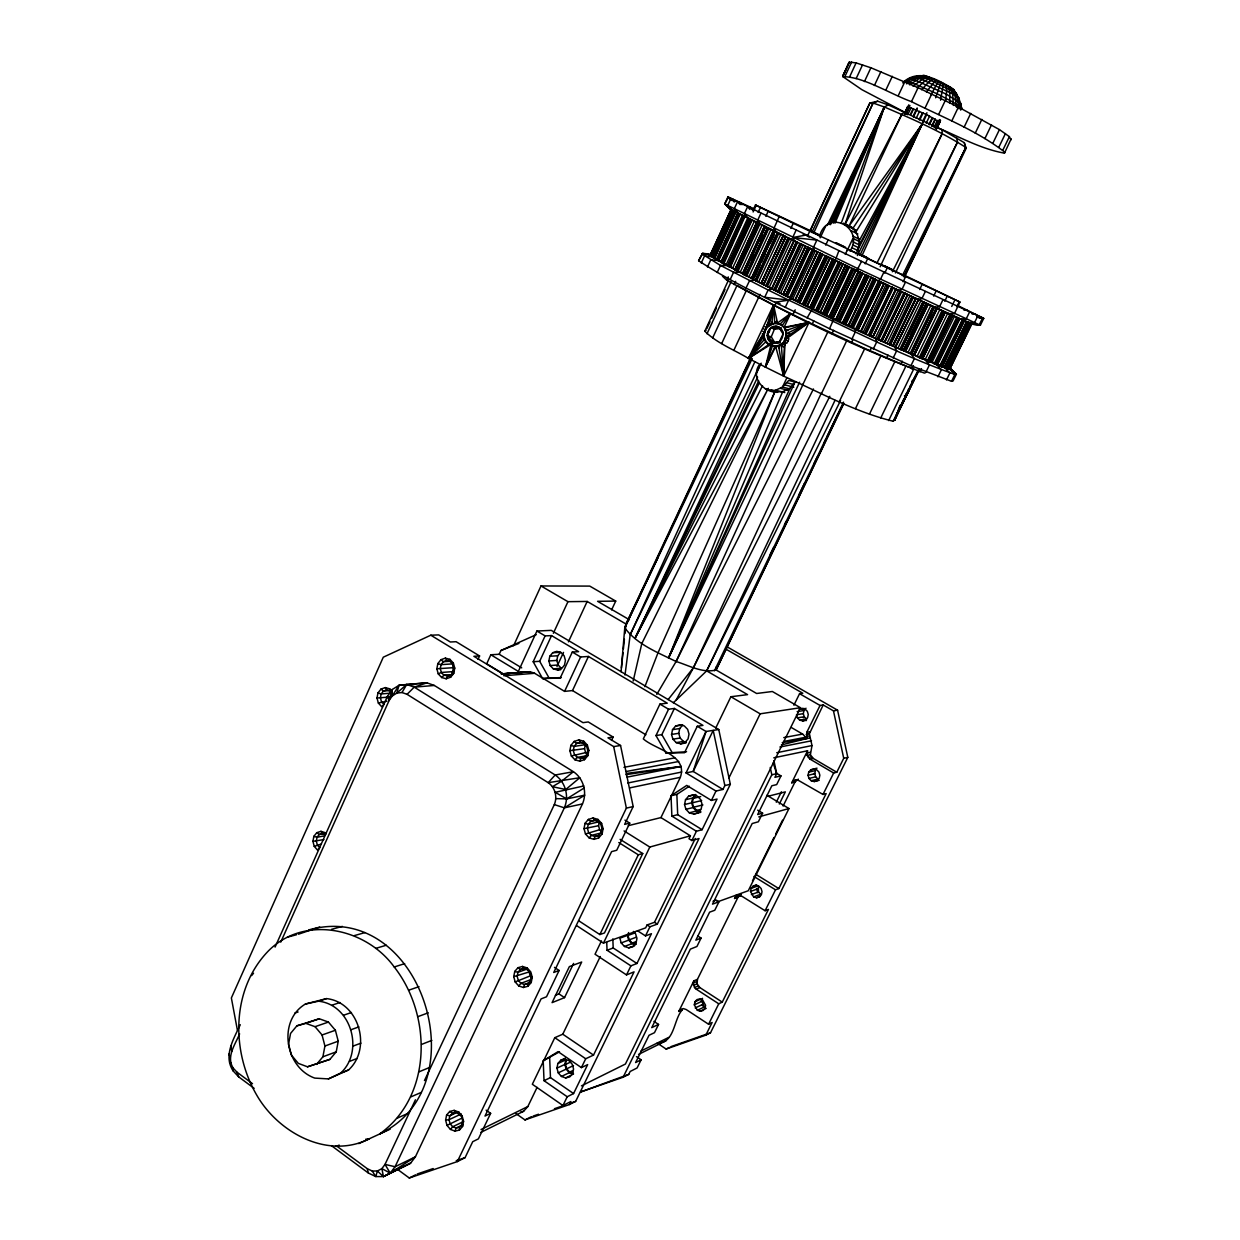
<?xml version="1.0" encoding="UTF-8"?>
<svg xmlns="http://www.w3.org/2000/svg" width="1240" height="1240" viewBox="0 0 1240 1240"><rect width="100%" height="100%" fill="white"/><g stroke="black" fill="none" stroke-linecap="round" stroke-linejoin="round"><path stroke-width="1.5" d="M880.152 266.786L942.137 133.703L942.137 129.766L888.259 104.904L877.703 101.2L869.845 103.075L809.906 231.121M956.521 107.291L955.017 95.309L951.405 87.792C937.332 79.748 920.065 69.052 904.596 81.049L915.275 84.103L937.223 93.852L953.591 102.377L961.698 108.299L959.899 108.345M942.137 129.766L964.286 142.678L965.836 149.048L904.859 276.226M728.671 279.713L704.8 331.204C717.061 343.294 733.894 349.665 748.511 358.406L767.157 327.283L774.69 322.927L780.255 323.919L784.579 327.856L786.439 333.7L784.501 341.217L783.618 376.123C819.578 392.259 854.856 411.835 893.296 421.275L919.15 369.582L917.135 372.775M459.42 1130.043L459.513 1127.207L461.9 1124.494L462.66 1120.604L461.59 1116.604L454.15 1110.374L449.717 1111.459L446.601 1115.039L445.61 1120.139L447.005 1125.409L450.446 1129.423L454.987 1131.128L459.42 1130.043L462.567 1126.463L463.574 1121.348L462.148 1116.077L458.707 1112.048L454.15 1110.374M712.659 337.916L737.01 285.495L773.574 304.963L777.527 323.005L790.609 313.457L809.023 322.431L783.618 376.123L765.359 367.087L771.497 342.519L767.235 335.591L770.861 327.872L777.263 326.492C767.421 323.997 763.065 340.628 773 343.077C782.874 345.619 787.245 328.91 777.263 326.492M774.69 322.927L773.574 304.963L765.514 329.918C758.942 341.744 777.248 354.036 784.501 341.217M785.835 335.699C788.454 321.517 766.258 318.944 764.522 332.894C760.151 348.657 785.277 350.765 785.835 335.699L789.431 336.164M855.848 253.828C862.854 243.629 857.739 226.812 844.936 224.672L884.368 107.012L888.259 104.904M702.491 998.293L701.871 1001.316L704.832 1007.996L702.026 1004.943M450.616 677.241L453.747 673.351L454.755 668.128L453.344 663.013L449.903 659.339L445.377 658.13L440.96 659.68L437.844 663.571L436.852 668.763L438.247 673.863L441.673 677.536L446.199 678.776L450.616 677.241L453.856 668.128L452.786 664.237L450.182 661.462L446.741 660.533L443.393 661.711L441.021 664.656L440.278 668.593L441.332 672.468L443.936 675.257L450.88 675.924M254.138 1088.332L238.7 1076.893L233.151 1070.926L233.29 1068.229C225.835 1056.774 235.337 1044.421 239.615 1033.834M953.39 105.447L952.646 93.899L949.809 86.831M776.333 343.124L776.411 342.116L779.402 341.713L783.06 333.978L778.782 327.035L775.605 326.291L771.264 336.846L768.056 338.954L768.304 337.14L771.264 336.846L774.659 342.364M842.828 263.95L820.291 312.185L843.091 264.074L829.839 257.765L825.22 255.626L802.466 303.862L839.914 321.733L862.87 273.544L835.264 260.447L838.938 250.62L727.896 197.005L724.702 203.98L729.554 208.754L797.677 242.42L775.171 290.486L786.455 295.911M621.07 671.755L624.759 627.874L625.999 624.014L750.789 357.399M308.729 929.923C421.228 898.396 480.748 1086.333 379.657 1133.949C432.435 1096.176 432.14 1015.204 394.227 966.983C365.971 927.985 304.823 914.624 268.739 950.584C231.508 988.482 230.826 1050.373 256.541 1094.78C277.993 1132.554 327.685 1159.927 369.412 1138.77L365.661 1139.25M771.885 323.656L773.574 304.963L748.511 358.406L765.359 367.087L775.697 346.596L783.618 376.123L785.075 339.76L809.023 322.431L864.807 348.456L905.944 366.017L880.632 418.19M909.602 79.841L909.013 78.725L919.026 75.81L925.753 77.888L955.033 92.38L959.125 98.673L957.699 98.751M806.31 720.595L806.465 718.983L804.233 716.751L803.318 713.667L803.97 710.536L806 708.211M750.99 357.585L624.759 627.874C637.221 644.661 657.898 652.55 676.095 661.509C688.804 665.384 702.538 673.46 716.1 669.988L716.425 666.686M621.411 667.895L623.007 652.628M623.41 648.814L624.402 639.267M625.007 633.547L625.999 624.014L657.851 557.861M911.958 382.075L912.098 380.757M910.532 78.538L914.298 76.911L919.522 78.368L952.646 93.899L958.954 98.224L961.698 108.299M778.952 347.882L779.278 345.231M949.701 103.385L949.855 92.334L947.918 85.761M625.007 675.025L630.183 634.74L754.85 361.847M913.632 77.345L923.831 75.346M850.02 251.131C865.117 227.524 826.971 207.793 819.454 236.561M312.929 841.34L313.86 836.334L316.804 832.676L320.974 831.327L325.252 832.691L325.686 834.52L322.431 833.482L319.269 834.489L317.037 837.279L316.324 841.077L317.332 844.89L319.781 847.679L317.471 850.051L314.247 846.362L312.929 841.34L323.919 839.558M389.701 688.82L390.058 690.866L386.71 689.936L383.454 691.068L381.145 693.966L380.417 697.841L381.455 701.669L383.966 704.429L381.688 706.707L378.355 703.064L377.007 698.027L377.968 692.912L380.99 689.083L385.284 687.596L389.701 688.82L391.933 691.238M316.51 1064.401L322.896 1056.79L324.926 1046.018L322.059 1034.982L315.053 1026.689L305.831 1023.357L296.872 1025.837L290.563 1033.432L288.563 1044.142L291.385 1055.085L298.313 1063.378L307.505 1066.803L329.887 1059.379L336.226 1051.846L338.241 1041.182L335.389 1030.27L328.429 1022.07L319.285 1018.769L296.872 1025.837M438.247 673.863L441.332 672.468L453.67 671.568L453.111 665.136M548.87 660.966L549.785 656.27L552.668 652.751L556.745 651.357L560.945 652.442L564.122 655.743L565.425 660.362L564.495 665.074L561.596 668.593L557.519 669.972L553.335 668.871L550.173 665.57L548.87 660.966L556.837 660.409L557.736 655.759L560.604 652.271L552.668 652.751M513.732 976.655L514.755 971.432L517.979 967.696L522.552 966.441L527.248 967.99L530.798 971.974L532.255 977.291L531.216 982.514L527.976 986.25L523.404 987.49L518.723 985.924L515.173 981.941L513.732 976.655L528.86 972.036L531.728 977.988M569.857 750.681L570.912 745.349L574.213 741.412L578.909 739.893L583.714 741.241L587.357 745.07L588.861 750.386L587.791 755.734L584.474 759.686L579.778 761.174L574.972 759.81L571.346 755.982L569.857 750.681L584.521 748.665L585.311 744.667L574.105 746.418L570.912 745.349M530.441 980.732L531.216 976.763L530.115 972.734L527.418 969.726L523.854 968.533L520.397 969.494L517.948 972.33L517.158 976.283L518.258 980.298L520.955 983.32L524.505 984.513L527.976 983.568L530.441 980.732L531.216 982.514M579.778 761.174L580.832 758.415L584.381 757.284L586.908 754.292L587.714 750.231L586.582 746.201L583.808 743.303L580.165 742.279L576.615 743.427L574.105 746.418L573.298 750.464L574.43 754.478L577.189 757.392L580.832 758.415L584.552 757.795M583.994 828.661L585.048 823.329L588.38 819.423L593.092 817.982L597.928 819.408L601.601 823.329L603.105 828.677L602.036 834.024L598.688 837.93L593.976 839.341L589.139 837.899L585.482 833.977L583.994 828.661L598.533 825.716L599.339 821.717L588.24 824.337L585.048 823.329M593.976 839.341L595.014 836.488L598.595 835.419L601.121 832.443L601.943 828.398L600.796 824.337L598.005 821.376L594.347 820.291L590.767 821.376L588.24 824.337L587.435 828.382L588.566 832.428L591.341 835.388L595.014 836.488L598.688 835.559M560.759 1060.262L564.851 1059.224L569.067 1060.696L572.245 1064.276L573.562 1069.02L572.632 1073.654L569.734 1076.909L565.626 1077.932L561.425 1076.444L558.248 1072.863L556.946 1068.12L557.876 1063.517L560.759 1060.262L565.502 1058.077M573.485 1074.15L569.3 1072.678L566.153 1069.128L564.866 1064.432L565.781 1059.859L557.876 1063.517M573.454 1073.468L569.594 1072.104L566.664 1068.818L565.471 1064.463L566.323 1060.231M636.213 944.337L632.245 943.066L629.238 939.812L628.014 935.441L628.603 932.558M671.553 734.452L672.529 729.647L675.568 726.082L679.876 724.718L684.294 725.912L687.642 729.353L689.021 734.111L688.045 738.932L684.991 742.496L680.667 743.845L676.265 742.636L672.917 739.195L671.553 734.452L678.761 733.289L679.721 728.531L682.744 724.997L675.568 726.082M684.542 804.527L685.519 799.723L688.572 796.204L692.912 794.887L697.361 796.142L700.724 799.645L702.104 804.45L701.127 809.255L698.058 812.789L693.718 814.091L689.269 812.804L685.921 809.302L684.542 804.527L691.672 802.807L692.633 798.048L694.663 795.724M700.74 811.596L696.663 810.418L693.579 807.209L692.308 802.807L693.207 798.405L696.028 795.166M945.515 101.168L946.709 90.644L945.779 84.63M694.322 1004.849L694.943 1001.812L696.911 999.626L699.686 998.913L702.538 999.843L705.591 1005.299L704.956 1008.352L702.987 1010.523L700.212 1011.236L697.361 1010.29L694.322 1004.849L701.871 1001.316L700.864 1000.897M753.145 886.12L755.997 885.313L758.911 886.197L761.128 888.507L762.027 891.638L761.391 894.738L759.376 896.985L756.524 897.776L753.595 896.892L750.495 891.467L751.13 888.367L753.145 886.12L756.71 884.833M819.237 780.301L814.215 781.557L811.224 780.735L808.961 778.457L808.03 775.31L808.697 772.163L810.759 769.839L817.021 768.164M769.327 325.128L773.574 304.963L767.157 327.283M777.697 392.29C763.809 392.739 750.774 378.185 758.957 365.211M904.502 395.7L904.766 396.785L906.611 393.111M633.175 681.039L641.808 643.56L768.32 388.306L634.973 638.383L757.609 377.084M328.429 1078.909L340.721 1073.018C364.436 1051.319 351.276 1004.788 318.603 1001.191L305.428 1004.013C277.326 1020.706 285.045 1067.593 314.774 1078.102L328.429 1078.909L348.564 1069.965C372.171 1048.405 359.042 1002.137 326.538 998.603L305.428 1004.013M233.151 1070.926C223.092 1055.783 233.725 1038.779 240.281 1024.736M941.021 82.227L935.642 97.79M911.788 383.222L904.921 398.04M936.355 127.208C958.706 136.353 980.546 148.94 1004.462 153.14L1004.71 152.133C976.795 130.464 942.943 117.444 911.477 101.649C890.32 94.054 863.83 76.725 842.875 76.648L861.785 89.621L903.805 111.724M424.468 1080.582L554.311 804.605C557.597 796.933 555.163 787.431 548.189 782.673L407.061 694.322L402.008 692.525L396.815 693.098L392.259 695.966L389.081 700.538L280.752 942.137M331.359 1145.605L368.435 1173.087L375.813 1176.559L383.454 1176.59L390.213 1173.118L395.064 1166.732L564.355 807.829C569.3 796.328 565.595 782.146 555.195 775L414.238 687.146L406.736 684.464L399.001 685.317L392.212 689.533L387.376 696.462L275.079 947.081M336.226 1145.714L367.242 1168.669L372.202 1171.01L377.347 1171.01L383.454 1176.59L410.611 1163.167L415.385 1156.842L582.459 803.938C587.341 792.639 583.699 778.658 573.407 771.699L434.325 685.457L426.917 682.822L399.001 685.317L392.259 695.966L392.212 689.533L389.081 700.538L387.376 696.462M628.308 825.67L660.936 817.579L680.341 777.325C688.169 754.928 655.263 749.564 643.327 738.9L659.928 704.087L667.26 703.173L588.442 656.456L580.615 656.983L572.307 652.054L560.232 678.001L542.624 678.575L533.185 661.741L545.104 635.888L551.552 635.609L578.615 651.651L572.307 652.054M737.846 895.714L742.109 896.38L765.096 910.734L768.443 909.416L722.254 1002.121L718.75 1003.796L696.214 989.148L694.539 987.552L693.269 983.072L693.857 980.871L697.454 979.29L738.017 897.218L741.288 894.459L735.94 896.721L734.576 898.473L738.017 897.218M722.254 1002.121L699.794 987.536L697.097 983.816L697.454 979.29M793.926 705.204L799.568 693.687L820.043 705.452L823.19 704.971L833.466 710.861L843.727 758.307L836.783 772.241L833.683 773L810.03 759.128L807.178 755.439L807.55 750.774L773.791 757.811M836.783 772.241L813.223 758.415L810.387 754.742L811.999 745.566L809.379 733.786L823.19 704.971M1010.91 139.841L1009.391 136.633L999.44 129.611L958.412 107.058L918.096 87.668L870.899 67.766L856.096 62.899L849.323 62.124L842.704 76.012M399.001 685.317L396.815 693.098L406.736 684.464L426.917 682.822L414.238 687.146L407.061 694.322M940.555 100.208L943.47 83.436M810.232 737.878L807.023 738.498L806.76 732.36L820.043 705.452M833.807 318.944L829.529 328.709C785.679 306.668 739.675 287.742 698.616 260.741L702.615 253.332L709.218 254.029L708.49 254.556C786.331 298.437 868.077 338.303 951.591 369.52L956.365 374.232L953.048 380.99L951.529 381.3L910.935 365.707L829.529 328.709M772.226 346.456L765.359 367.087L774.938 346.735M523.404 987.49L524.505 984.513L529.495 982.638M841.355 222.89L884.368 107.012L873.084 103.029L869.845 103.075L809.999 231.213M912.857 380.51L919.15 369.582L894.474 420.298L900.101 405.294M454.987 1131.128L456.15 1128.028L463.125 1124.68M771.915 345.991L773.357 342.395L779.898 342.535M783.711 341.356L786.718 343.356L788.005 341.124L788.919 338.706L785.432 337.699M644.878 686.665L657.944 652.968L774.892 391.685L782.688 391.701L789.957 388.291L794.98 382.044L668.562 657.96L774.892 391.685L771.606 389.996M912.268 382.354L919.15 369.582L894.474 420.298L900.116 405.961M923.691 120.606L861.986 255.657M835.016 223.138L884.368 107.012C912.221 118.932 940.292 131.083 965.867 147.467L904.549 276.055M799.599 382.199L668.562 657.96L782.688 391.701M906.827 394.165L894.474 420.298L902.596 401.528M779.851 328.585L780.75 329.949L781.324 329.142M909.416 388.849L919.15 369.582M833.435 223.014L884.368 107.012L827.312 225.447M833.388 221.774L884.368 107.012L829.219 224.517M913.446 117.149L917.368 108.33M923.428 121.737L926.574 114.684M668.562 657.96L789.957 388.291M452.786 664.237L453.344 663.013M894.474 420.298L905.541 396.521M446.199 678.776L447.361 676.188L450.725 675.025M478.02 659.37L479.57 655.96L456.118 641.716L450.337 641.995L438.666 634.896L430.807 635.206L383.284 657.2L231.369 997.952L237.413 1030.254M932.216 126.263L935.41 119.257M521.714 667.864L499.209 654.271L490.839 654.767L486.7 663.818L502.867 673.646M499.209 654.271L500.929 650.519L536.207 634.679M813.564 233.322L873.084 103.029L877.703 101.2M830.49 224.688L884.368 107.012M906.146 114.282L909.338 107.291M656.782 694.369L676.095 661.509L803.241 383.904M513.608 645.668L540.996 585.962L589.76 586.101L615.722 601.09L611.63 609.847M957.311 305.319L983.738 318.401L980.375 325.252L858.049 268.724L724.702 203.98L728.454 197.114L754.4 208.971M701.267 263.019L704.46 256.06L711.125 256.665M919.785 120.001L923.01 112.98M516.057 1113.659L524.97 1119.921L569.393 1104.561L575.654 1101.384L730.329 784.3L718.766 729.523L551.273 630.37L536.92 631.036L518.336 671.413L490.839 654.767M713.093 256.726L710.055 255.208L731.228 209.358L733.413 210.738L712.194 256.804L710.83 256.013L732.05 210.04M710.179 255.285L731.104 209.467M710.52 255.471L731.445 209.576M711.698 253.688L715.031 246.264M716.55 243.164L721.463 232.314M723.06 228.827L728.686 216.613M732.313 210.165L711.156 256.122L713.558 257.207M711.311 256.37L732.514 210.304M711.589 256.324L716.302 246.109M720.207 237.6L722.564 232.5M726.485 223.99L732.763 210.366M711.683 256.556L732.902 210.506M707.482 266.972L710.721 259.935L717.154 260.369M713 257.579L734.529 211.389L713 257.563L720.021 261.206L716.999 259.935M713.79 258.075L734.328 211.296M714.209 258.292L734.902 211.606L713.217 257.641M714.721 258.54L736.095 212.179M738.001 213.203L742.404 215.342L720.874 261.966L718.053 260.632L716.519 259.78L737.924 213.156L717.789 258.214M738.095 213.233L716.519 259.78M717.309 260.245L738.823 213.621L734.189 208.987L737.475 201.872L740.156 204.631M717.604 260.4L739.118 213.776M718.053 260.632L739.582 213.993M718.596 260.896L740.11 214.241M721.355 262.586L743.303 215.869L721.355 262.539L735.196 269.731L757.051 222.58L749.115 218.783L727.663 265.996M717.185 272.521L720.471 265.422L726.516 265.592M722.393 263.175L744.062 216.272L742.993 215.729M722.734 263.345L744.062 216.272M723.214 263.593L744.403 216.442M561.348 677.614L549.087 678.017L539.679 661.292L551.552 635.609M723.757 263.841L744.899 216.674M553.35 633.284L567.951 601.679L587.171 601.447L625.999 624.014M911.137 114.08L913.554 108.825M726.067 264.926L747.751 218.023L745.442 216.938M727.493 265.996L749.162 218.798M753.207 209.839L755.47 204.956L819.361 234.871M740.373 239.956L743.582 232.996M753.13 211.963L756.183 205.375L755.47 204.956M728.764 266.678L750.587 219.511M729.151 266.879L750.99 219.713M729.663 267.127L751.502 219.96M730.205 267.375L752.044 220.208M925.536 372.667L924.466 373.116C856.236 347.789 790.546 315.162 726.749 280.194L728.268 276.923M758.12 212.474L760.43 207.483L756.183 205.375M732.484 268.445L754.323 221.294M706.862 328.585L710.024 321.78M711.589 318.385L716.317 308.187M720.254 299.692L724.982 289.478M730.205 279.543L733.522 272.382L739.009 272.242M766.429 227.184L756.586 222.472L734.654 269.824L744.403 274.598M760.911 213.264L757.562 220.519L761.05 224.703M736.048 270.336L734.886 269.886L756.865 222.503M706.986 333.762L731.089 281.79M736.374 270.738L758.353 223.34M736.808 270.956L758.787 223.556M737.335 271.219L759.33 223.804M737.878 271.467L759.857 224.068M734.126 284.611L735.677 281.294M765.839 216.287L768.18 211.249L760.43 207.483M556.993 666.454L563.518 652.395M568.416 641.855L587.171 601.447M740.11 272.49L762.089 225.106M929.473 124.791L932.712 117.8M742.435 273.575L764.429 226.222M742.667 273.699L764.662 226.331L742.869 273.792M743.442 274.428L765.359 226.749L743.442 274.428L753.331 279.217M745.798 271.25L744.217 274.629L743.271 274.288L765.189 226.672M751.316 259.377L753.672 254.293M759.981 240.731L762.337 235.631M745.147 275.311L767.265 227.71L773.745 230.764L751.611 278.334L773.295 230.547M745.612 275.544L767.746 227.928M746.154 275.807L768.288 228.191M746.682 276.055L768.816 228.439M748.836 277.031L770.97 229.447M843.045 75.609L849.323 62.124M842.875 76.648L848.951 62.573M744.822 290.501L749.549 280.659L754.308 280.116M768.18 211.249L779.232 216.566L773.853 228.424L776.596 232.267M845.339 75.578L851.663 62M751.394 278.225L773.528 230.656M721.68 343.542L746.279 290.703M753.083 279.387L774.969 231.431L753.083 279.387L763.701 284.766L786.082 236.84L774.985 231.462M755.129 275.931L759.81 265.685M761.407 262.291L765.359 253.797M770.102 243.644L774.148 235.135M754.974 280.349L777.248 232.562M849.741 76.57L856.096 62.899M755.47 280.596L777.744 232.794M501.115 673.909L530.038 671.708L534.626 673.289L564.587 691.378L580.615 656.983M756.028 280.86L778.302 233.058M756.524 281.092L778.813 233.29M758.586 282.007L780.859 234.251M821.438 392.879L693.377 667.802L676.064 700.197L673.258 702.755M856.143 78.585L862.56 64.837M783.138 235.321L761.329 283.294L783.603 235.554M761.112 283.17L783.386 235.445M564.587 691.378L572.508 690.572L588.442 656.456M763.313 284.565L785.509 236.546M763.499 284.394L785.804 236.608M733.77 350.455L760.058 294.329M790.857 228.392L793.244 223.293M766.274 286.053L788.159 237.832L765.762 285.789L774.504 290.113L797.165 242.126L775.171 290.486M766.832 286.316L788.687 238.096M767.312 286.517L789.725 238.576L794.329 240.731L771.931 288.61L793.848 240.498M864.435 81.592L870.899 67.766M769.234 287.37L791.632 239.46M796.096 230.175L792.67 237.506L794.53 240.932L835.264 260.447M771.683 288.502L794.096 240.622M773.962 289.633L796.591 241.815M774.287 289.788L796.39 241.722M777.356 291.571L799.893 243.49L805.287 246.016L783.261 294.237L805.783 246.249L783.014 294.113M777.899 291.834L800.435 243.753M874.402 85.514L880.912 71.626M778.457 292.082L800.994 244.017M778.89 292.284L801.428 244.218M774.69 305.923L776.271 302.56M780.658 293.043L803.195 245.024M807.349 236.313L809.751 231.183L779.232 216.566M785.432 295.306L807.968 247.303L817.842 252.03L795.212 300.096L800.063 302.7L822.802 254.479L820.12 253.115L797.46 301.196M785.633 295.399L808.185 247.396M785.788 295.476L807.968 247.303M809.038 247.845L786.517 296.035L790.206 297.894L795.212 300.096L817.346 251.797M786.579 296.096L809.193 247.953M786.873 296.252L809.503 248.108M787.338 296.484L809.968 248.326M885.779 90.241L892.32 76.322M789.648 297.615L812.309 249.442M785.23 307.412L788.656 300.127L791.601 298.654M790.206 297.894L812.851 249.721M790.732 298.127L813.394 249.969M791.151 298.313L813.797 250.154M756.292 373.643L761.205 363.196M820.183 237.832L825.918 225.633M905.138 112.793L907.602 107.539L905.045 112.747M904.751 113.879L908.827 105.199M415.431 1099.787L385.02 1164.407L381.874 1168.638L377.347 1171.01L375.813 1176.559L372.202 1171.01M792.732 298.979L815.362 250.868M794.964 299.971L817.594 251.906M780.255 323.919L790.609 313.457L784.099 327.313L809.023 322.431L786.238 336.831M797.692 301.304L820.12 253.115M798.777 301.925L821.469 253.797M792.794 314.913L795.197 309.829M825.701 245.086L828.134 239.94M799.226 302.265L821.949 254.06M799.568 302.452L822.306 254.231M898.256 95.681L904.843 81.716M803.024 304.126L825.778 255.89M803.535 304.358L826.29 256.137M803.892 304.513L826.646 256.293M805.287 305.071L828.01 256.913M829.839 257.765L807.116 305.877L830.32 257.998M807.349 305.986L830.072 257.874M935.611 128.34L939.703 119.644M936.712 127.844L939.191 122.59L936.587 127.782M624.759 627.874L752.231 358.453M811.828 232.5L873.084 103.029M809.922 307.226L832.66 259.113L810.34 307.442M810.154 307.334L832.908 259.222M904.565 111.77L901.821 114.39L849.105 225.928L922.343 123.876L860.141 254.789M811.502 308.078L834.288 259.904M807.07 318.013L812.417 308.745M812.091 308.466L834.892 260.229M904.999 112.158L907.448 106.966L908.734 107.012L927.412 115.01L939.827 122.326M812.277 308.574L835.093 260.338M812.665 308.776L835.481 260.524M813.192 309.039L836.008 260.788M911.477 101.649L918.096 87.668M611.506 740.451L613.118 737.056L588.256 721.943L582.986 722.657L473.882 656.301L479.57 655.96M907.726 114.793L911.013 107.833M815.641 310.202L838.473 261.95M816.199 310.465L839.03 262.214M816.679 310.682L839.511 262.446M816.99 310.806L839.821 262.586M812.138 324.291L813.75 320.897M818.152 311.271L840.968 263.097M845.246 254.401L847.679 249.24L959.946 302.048L954.335 313.829L948.523 313.612L878.106 280.767L880.462 279.326L883.98 271.994L983.738 318.401L978.934 317.889M786.64 378.324L782.486 387.066L775.543 390.29L770.288 390.476M847.106 250.666L852.903 238.437L859.677 241.692M822.647 313.317L845.463 265.205L849.431 267.158L826.538 315.41M822.895 313.441L845.711 265.329M823.096 313.55L845.463 265.205M916.174 118.327L919.476 111.352M824.476 314.278L847.323 266.12M825.313 314.79L848.191 266.569M936.402 128.975L940.509 120.326L936.309 128.929M835.001 400.35L706.661 670.871L676.064 700.197M895.451 272.955L957.543 142.058L956.505 137.594M825.561 314.913L848.439 266.693M825.995 315.146L848.888 266.894M925.071 107.973L931.721 93.992M829.002 316.572L851.911 268.336L855.957 270.196L833.094 318.277M829.545 316.836L852.454 268.599M829.994 317.022L852.903 268.801M830.257 317.13L853.166 268.925M831.172 317.471L854.066 269.312M832.645 318.076L855.957 270.196M832.846 318.169L855.709 270.072M926.234 123.132L929.551 116.157M802.543 385.175L828.057 331.499M861.552 261.361L856.763 270.661L880.958 282.007M858.328 271.312L835.93 319.626L858.809 271.545M835.713 319.517L858.591 271.436M837.512 320.463L860.421 272.335M831.947 333.7L833.559 330.305M865.195 263.856L867.644 258.711M838.596 321.067L861.537 272.893M838.891 321.238L861.831 273.048M839.356 321.47L862.312 273.265M938.634 114.499L945.283 100.517M934.015 127.333L937.332 120.389M904.626 113.832L908.75 105.183M842.379 322.896L865.334 274.707L868.775 276.257L845.866 324.291L839.914 321.733M842.905 323.129L865.876 274.954M843.309 323.315L866.279 275.14M843.51 323.377L866.466 275.233M937.332 127.581L939.796 122.388M844.192 323.594L867.116 275.497M868.527 276.148L845.432 324.089L866.109 333.932L889.126 285.928L881.129 282.085L858.018 329.964L881.361 282.193M848.207 325.392L871.115 277.373L876.168 279.822L853.166 327.933M848.455 325.5L871.379 277.481M848.687 325.624L871.115 277.373M850.454 326.538L873.41 278.473M655.976 735.568L668.562 709.218L674.389 708.443L702.941 725.385L697.268 726.268L684.527 752.726L665.942 753.005L655.976 735.568L661.865 734.638L674.389 708.443M851.756 327.236L874.743 279.139M852.113 327.422L875.099 279.31M852.609 327.67L875.595 279.558M821.33 393.84L846.92 340.303M951.762 120.993L958.412 107.058M396.846 1168.855L409.278 1178L457.358 1161.585L626.37 808.124L613.676 746.604L430.807 635.206M855.585 329.065L878.587 280.969M856.096 329.298L879.098 281.201M851.849 339.171L855.321 331.917L855.073 328.91M856.452 329.453L879.594 281.418M857.01 329.577L879.982 281.573M851.43 342.752L853.043 339.373M884.74 273.11L887.189 267.979M581.421 1085.884L625.409 1064.044L800.435 707.714L772.35 691.501L756.632 693.486L716.1 669.988L843.076 404.364M904.053 276.784L965.867 147.467L964.286 142.678M762.523 385.687L634.973 638.383L758.694 380.882M905.789 114.111L909.943 105.462M457.358 1161.585L465.078 1157.649L472.719 1141.699L478.407 1138.862L490.637 1113.35L486.127 1110.157M613.118 737.056L607.972 737.831L620.558 745.488L633.175 806.558L624.65 824.368L629.734 823.112L616.73 850.252L611.599 851.632L553.738 972.47L559.116 970.471L554.466 967.37M860.699 331.188L884.135 283.51L861.196 331.437M860.948 331.312L883.903 283.402M863.133 332.413L886.104 284.456M559.116 970.471L546.514 996.774L541.089 998.898L484.995 1116.062L490.637 1113.35M864.637 333.219L887.638 285.216M865.04 333.421L888.041 285.417M964.069 127.301L970.718 113.413M865.551 333.669L888.568 285.665M868.93 335.234L891.948 287.262L904.534 293.151L881.516 340.954L868.449 335.017L891.948 287.262M869.24 335.358L892.257 287.401M869.333 335.374L892.459 287.447M893.343 287.835L870.604 335.746M839.216 401.76L864.807 348.456M895.76 288.966L872.805 336.753L896.257 289.199M873.053 336.877L896.009 289.091M555.396 995.302L558.961 993.891L573.609 963.402M714.442 670.763L843.51 402.132M903.851 276.551L965.867 147.467L902.348 275.714M875.363 338.024L898.349 290.207M716.1 669.988L843.882 403.418M869.813 351.091L871.426 347.727M903.123 281.79L905.587 276.675M630.183 634.74L759.361 366.529M770.242 554.404L773.605 547.445M784.517 524.83L786.191 521.358M798.777 495.256L804.652 483.073M813.89 463.946L817.253 456.986M823.965 443.068L825.638 439.58M827.328 436.108L838.24 413.493M975.213 133.222L981.863 119.397M877.068 338.908L900.07 291.059M877.501 339.125L900.519 291.276M873.301 349.013L876.788 341.791L875.518 338.334M905.463 282.147L901.961 289.447L898.566 290.392M878.044 339.388L901.062 291.54M878.587 339.651L901.604 291.788M564.541 997.627L581.684 962.023L569.377 966.611L552.079 1002.633L564.541 997.627L558.961 993.891M880.818 340.659L903.836 292.841M881.268 340.861L904.89 293.245L924.451 302.452L901.48 349.928L893.25 345.991L916.174 298.514M904.89 293.245L881.547 340.938M893.095 346.146L881.935 340.923L905.014 293.306M905.216 293.399L882.074 340.969M884.352 342.007L907.788 294.608L884.833 342.224M884.585 342.116L907.525 294.485M599.865 934.557L638.29 854.81L642.739 853.554L604.469 932.945L599.865 934.557L579.126 921.026M984.885 138.601L991.52 124.837M855.476 408.627L881.02 355.632M887.019 343.31L909.974 295.663M888.879 344.255L911.865 296.577M600.269 956.536L562.774 1034.207L554.792 1037.678L532.332 1084.256L562.945 1105.538L570.88 1101.523L569.393 1104.561M601.447 940.928L595.029 954.226L626.51 974.904L634.058 971.865L593.511 1055.085L585.714 1058.759L581.405 1067.609L558.046 1051.644L543.213 1060.82L544.019 1080.676L567.222 1096.749L573.562 1093.572L587.667 1064.618L581.405 1067.609M889.343 344.488L912.346 296.81M889.902 344.751L912.904 297.073M890.429 344.999L913.43 297.321M576.646 925.613L603.446 943.113L649.807 847.044L690.417 835.807L688.99 838.751L691.889 840.549L699.019 838.535L657.324 924.11L649.931 926.791L645.497 935.905L637.484 930.744M686.03 772.923L693.191 771.451L713.217 730.422L724.842 785.556L722.951 789.431L715.976 791.058L686.03 772.923L706.025 731.476L718.766 729.523M886.399 358.422L888.01 355.074M892.521 345.945L915.523 298.298M919.646 289.54L922.095 284.471M893.544 344.162L916.004 298.437L892.924 346.115M992.837 143.282L999.44 129.611M480.841 1132.384L523.621 1111.288L527.837 1106.545L537.075 1087.402M895.202 346.859L918.592 299.646L895.683 347.091M895.435 346.967L918.344 299.522M893.203 357.957L896.675 350.781L894.474 346.906M897.93 348.176L920.855 300.731M925.335 291.493L921.816 298.762L917.491 299.243M715.744 728.05L730.887 696.74L747.565 694.632L706.661 670.871L840.565 400.505M899.93 349.2L922.885 301.708M900.426 349.447L923.397 301.956M869.441 414.16L894.893 361.553M998.866 147.157L1005.438 133.579M900.984 349.696L923.94 302.219M910.548 335.203L923.63 308.187M903.433 350.502L926.311 303.226L936.665 308.109L913.694 355.276L903.278 350.44L903.929 350.982L926.311 303.226M926.73 303.521L903.433 350.796L926.869 303.567M905.216 351.276L928.295 304.156M1002.85 150.133L1009.391 136.633M905.68 351.494L928.093 304.048M900.581 364.452L902.178 361.135M933.689 296.096L936.123 291.059M1004.462 153.14L1011.205 138.741M907.974 352.61L930.868 305.365M910.098 353.663L933.007 306.404M634.973 638.383L759.097 383.331M910.61 353.912L933.519 306.652M911.152 354.175L934.077 306.916M911.632 354.377L934.541 307.132M930.729 317.673L932.356 314.294M913.399 355.151L936.293 307.938M936.51 308.016L913.787 355.291M912.687 354.516L914.298 355.214L937.301 308.31L945.391 312.124M914.298 355.214L937.301 308.31M910.935 365.707L914.391 358.577L911.369 354.377M942.943 299.755L939.455 306.962L934.309 307.055M914.732 355.415L917.042 356.515L939.858 309.519M911.849 368.978L913.446 365.692M944.756 301.243L947.19 296.236M888.662 420.577L913.787 368.869M922.73 358.794L928.745 361.646L951.514 314.929L945.454 312.046L922.56 359.058L920.312 358.112L919.243 357.601L942.09 310.589M919.785 357.864L942.617 310.853M920.312 358.112L943.16 311.101M920.762 358.298L943.593 311.302M923.165 356.872L945.19 312.015M695.299 838.473L654.488 922.297L647.079 924.962L645.668 927.846L603.446 943.113M922.312 358.965L945.221 311.938M893.296 421.275L918.205 370.062M906.223 394.847L908.641 388.942M925.04 359.879L947.779 313.147M562.945 1105.538L567.222 1096.749M626.51 974.904L630.912 965.867L636.942 963.48L651.434 933.705L645.497 935.905M691.889 840.549L696.415 831.25L702.104 829.699L717.03 799.072L711.419 800.435L686.728 785.416L671.026 795.739L671.879 816.121L696.415 831.25M711.419 800.435L715.976 791.058M919.879 371.892L921.475 368.637M951.731 306.435L954.94 299.847M927.288 360.979L950.041 314.231M913.616 115.088L916.995 108.159M931.705 126.015L935.084 119.102M927.83 361.243L950.584 314.495M928.357 361.476L951.111 314.743M932.728 354.609L936.091 347.727M932.945 354.718L936.309 347.82M943.005 334.056L947.205 325.454M956.83 306.683L959.218 301.785M952.707 315.44L930.093 362.204L928.745 361.646M925.97 372.047L929.411 364.994L925.707 360.514M728.81 778.146L760.151 713.822L800.435 707.714M934.154 363.754L956.799 317.3L959.419 318.494L936.649 364.839L931.86 362.654L954.505 316.2L956.799 317.3M934.697 364.017L957.357 317.564M935.193 364.25L957.838 317.797M935.534 364.389L958.195 317.952M937.223 362.917L959.419 318.494M939.75 365.924L941.935 366.839L964.534 320.772L960.008 318.665L937.471 364.839L939.75 365.924L962.302 319.75M940.292 366.172L962.845 320.013M940.757 366.389L963.31 320.23M941.067 366.513L963.604 320.37M942.013 366.854L964.224 320.509L972.408 324.198L980.375 325.252M941.873 366.761L964.007 320.509M937.905 376.821L941.315 369.83L937.099 365.165M969.525 312.124L966.068 319.192L959.776 318.711L948.523 313.612M941.516 366.56L938.618 365.025L944.059 367.459L966.487 321.579M944.059 367.459L967.014 321.827M944.586 367.691L967.433 322.028M945.02 367.892L967.696 322.137L974.392 322.896L977.818 315.906M968.099 322.292L945.903 368.187L967.696 322.106M942.849 366.404L947.05 368.342L969.339 322.772L971.943 323.795L949.824 368.978L946.585 367.613M947.05 368.342L969.851 323.005M958.535 346.627L947.825 368.512L948.538 368.9L970.858 323.33L947.562 368.575M967.587 328.104L970.052 323.051M947.949 368.745L970.238 323.19M950.677 365.056L952.382 361.584M956.629 352.888L960.891 344.007M949.189 368.807L971.338 323.562M949.824 368.978L971.602 323.469M949.546 368.962L971.494 323.469M946.476 379.921L949.855 373.007L945.283 368.233M951.529 381.3L954.877 374.465L956.365 374.232L950.894 368.931M922.699 121.381L926.947 112.716M935.301 128.169L939.533 119.567M636.446 1056.635L641.126 1059.782L637.096 1067.966L630.168 1071.484L628.757 1074.367L580.537 1092.022L623.131 1077.219L771.807 774.783L770.242 767.452M653.945 1021.373L658.548 1024.426L654.488 1032.672L649.032 1035.276L635.609 1062.541L641.126 1059.782M697.872 936.029L701.081 938.076L696.942 946.476L690.37 949.127L651.744 1027.635L658.548 1024.426M713.046 901.263L716.271 900.101L718.952 901.79L714.783 910.253L709.621 912.16L695.857 940.152L701.081 938.076M757.687 810.17L762.615 813.161L758.369 821.779L752.184 823.53L712.519 904.13L718.952 901.79M776.007 772.954L780.968 775.899L776.689 784.595L771.838 785.773L757.687 814.51L762.615 813.161M857.382 255.564L922.343 123.876L852.857 228.408L856.003 230.609M776.287 802.202L781.433 791.787M779.325 804.032L785.323 791.88L767.746 796.343M659.618 1042.716C674.824 1041.538 673.832 1018.645 682.418 1009.716L678.776 1011.406L693.857 980.871M734.576 898.473L736.204 895.187M798.327 779.139L794.98 782.006L791.725 782.812L807.55 750.774M783.107 806.031L794.98 782.006M752.479 880.896L773.946 837.527M775.667 834.055L782.533 820.183M910.64 113.848L913.213 108.671M766.894 795.305L788.966 808.542L748.278 890.738L716.705 902.146M678.776 1011.406L680.683 1009.298L683.38 1008.601L686.139 1009.515L708.582 1024.24L718.75 1003.796M765.096 910.734L775.527 889.809L778.829 888.568L826.15 793.6L823.004 794.452L797.304 779.743L795.073 779.929L791.725 782.812M823.004 794.452L833.683 773M657.185 1043.072L666.144 1049.055L705.808 1035.152L712.117 1022.473L708.582 1024.24M705.808 1035.152L710.505 1032.765L847.804 757.376L837.574 710.179L727.214 646.908M829.808 396.288L693.377 667.802L668.112 699.608M892.366 271.777L957.543 142.058M928.822 124.481L932.294 117.599M676.095 661.509L813.455 388.972M876.928 263.066L942.137 133.703M919.041 119.644L922.529 112.763M770.986 324.353L772.195 321.997M857.491 250.356L922.343 123.876L855.926 231.896M844.936 224.672L901.821 114.39M930.605 95.387L938.525 81.034M858.948 245.722L922.343 123.876L859.149 240.917M402.008 692.525L406.736 684.464M789.818 388.911L782.486 387.066L788.749 380.417L796.235 382.37M764.522 332.894L748.511 358.406L773 343.077M926.357 91.869L936.029 79.887M586.582 746.201L587.357 745.07M782.363 325.314L790.609 313.457M764.228 335.978L748.511 358.406L768.552 344.736M903.324 399.822L904.363 398.459M921.615 89.76L928.683 82.041L933.612 78.818M600.796 824.337L601.601 823.329M251.627 975.586L253.534 973.245M764.677 338.985L748.511 358.406L765.855 341.728M450.446 1129.423L452.693 1126.741L463.186 1121.751M518.723 985.924L520.955 983.32L530.952 979.6M589.139 837.899L591.341 835.388L602.408 832.645L599.664 829.715L598.533 825.716M574.972 759.81L577.189 757.392L586.505 755.827M917.151 87.854L925.304 80.615L931.318 77.841M803.38 717.665L804.233 716.751L797.429 717.867L796.499 714.751L803.318 713.667M774.644 323.268L776.581 321.3M441.673 677.536L443.936 675.257L452.724 674.591M913.074 86.211L922.219 79.376L929.24 77.004M781.541 331.219L782.223 330.615L782.812 332.258M909.509 84.847L919.522 78.368L927.396 76.338M906.533 83.824L917.259 77.609L925.862 75.81M704.8 331.204L706.072 330.29M902.673 82.879L909.726 78.632L915.632 80.306L946.601 94.302L960.721 103.4L959.093 103.463M698.616 260.741L702.615 253.332L706.846 254.433M671.026 795.739L676.854 794.422L689.332 786.222M768.955 340.426L769.994 339.76L774.132 342.752M584.04 788.051L566.68 798.901L555.861 798.622M554.311 804.605L564.355 807.829L584.753 795.166L566.68 798.901L555.21 792.314L583.823 785.958M768.599 344.317L771.497 342.519L780.007 342.674M543.213 1060.82L559.504 1051.815M906.874 81.236L915.507 77.112L924.668 75.485M447.005 1125.409L462.35 1117.907L461.637 1115.272M904.565 81.484L908.982 79.127M515.173 981.941L529.961 976.004M623.131 1077.219L628.757 1074.367M585.482 833.977L599.664 829.715M409.278 1178L415.648 1174.807M524.97 1119.921L531.448 1116.667M666.144 1049.055L669.399 1047.428M786.439 333.7L809.023 322.431L784.579 327.856M638.554 1054.403L666.082 1040.779M481.027 1129.516L527.837 1106.545M641.018 1051.009L668.716 1037.415M571.346 755.982L585.636 752.634L587.466 754.556M565.626 1077.932L571.904 1074.909M314.247 846.362L321.129 844.115M700.212 1011.236L706.211 1008.352M569.594 1072.104L572.989 1070.476M561.425 1076.444L569.3 1072.678M697.361 1010.29L704.878 1006.71M695.206 1007.965L702.739 1004.4M558.248 1072.863L566.153 1069.128M566.664 1068.818L573.5 1065.579M544.019 1080.676L550.467 1077.622L573.562 1093.572M461.296 1113.954L449.035 1119.689L445.61 1120.139M556.946 1068.12L564.866 1064.432M565.471 1064.463L570.601 1062.076M458.536 1111.753L449.779 1115.83L446.601 1115.039M694.943 1001.812L700.988 999.006M455.654 1111.49L449.779 1115.83L449.035 1119.689L450.089 1123.688L452.693 1126.741L456.15 1128.028L459.513 1127.207M358.748 1143.605L390.181 1129.175M378.355 703.064L386.942 701.158M696.214 989.148L699.794 987.536M694.539 987.552L698.12 985.94M693.501 985.413L697.097 983.816M397.466 1118.046L407.882 1113.396M336.102 1146.473L339.187 1145.093M693.269 983.072L696.849 981.476M410.952 1096.858L421.275 1092.393M905.2 395.87L906.765 395.219M419.182 1071.763L429.459 1067.501M500.929 650.519L518.925 643.421M421.585 1044.405L431.861 1040.376M340.721 1073.018L348.564 1069.965M349.494 1061.393L357.291 1058.402M634.818 944.586L631.951 943.671L628.711 940.152L627.394 935.425L619.861 938.153L621.193 942.912L624.464 946.461L628.773 947.856L634.756 945.593M307.505 1066.803L329.887 1059.379M632.245 943.066L635.872 941.718M624.464 946.461L631.951 943.671M756.524 897.776L760.074 896.443M606.732 942.524L607.058 950.259L613.196 947.98L636.942 963.48M322.896 1056.79L336.226 1051.846M753.595 896.892L760.74 894.257L758.539 891.963L758.275 885.794L751.13 888.367M353.168 1046.049L360.949 1043.15M621.193 942.912L628.711 940.152M418.004 1016.599L428.281 1012.816M751.394 894.582L758.539 891.963M629.238 939.812L636.523 937.146M628.014 935.441L635.298 932.805M324.926 1046.018L338.241 1041.182M735.94 896.721L739.381 895.482M750.495 891.467L757.656 888.863L756.571 888.584M526.303 969.324L517.948 972.33L514.755 971.432M351.091 1029.68L358.872 1026.906M525.388 967.696L520.397 969.494L517.979 967.696M393.39 1170.312L403.93 1166.577M785.865 330.646L809.023 322.431M322.059 1034.982L335.389 1030.27M671.011 1046.607L710.505 1032.765M533.216 1116.062L538.517 1114.233M554.435 1108.715L563.286 1105.662M572.12 1102.608L575.654 1101.384M343.62 1015.204L351.447 1012.522M315.053 1026.689L328.429 1022.07M305.831 1023.357L319.285 1018.769M408.657 990.218L418.996 986.668M417.245 1174.001L433.194 1168.545M456.227 1160.687L465.078 1157.649M298.483 934.201L319.703 926.993M332.119 1005.129L339.993 1002.509M294.856 1013.049L298.081 1011.98M318.603 1001.191L326.538 998.603M394.227 966.983L404.659 963.651M797.429 717.867L799.676 720.115L802.652 720.905L805.551 719.99L807.612 717.65L808.263 714.488L807.333 711.357L805.086 709.11L802.11 708.335L799.196 709.249L804.31 708.474M814.215 781.557L817.129 780.689L819.206 778.348L819.857 775.202L818.927 772.055L816.664 769.761L813.673 768.955M375.689 948.399L386.245 945.252M354.315 935.611L365.01 932.588M758.756 816.896L788.966 808.542M628.773 947.856L632.989 946.693L635.981 943.299L636.942 938.587L635.593 933.813L633.408 931.441M331.514 929.349L342.349 926.404M287.37 937.192L296.624 934.697M915.755 77.562L918.902 76.725M772.024 289.013L768.118 290.005L720.471 265.422L701.778 253.859L710.009 254.758M693.718 814.091L700.771 812.293M781.355 744.946L807.023 738.498L802.637 734.08L791.213 727.431M671.879 816.121L677.691 814.68L702.104 829.699M696.663 810.418L700.383 809.488M689.269 812.804L696.369 811.038L699.314 811.875M811.224 780.735L817.935 779.061L815.688 776.798L814.773 773.698L815.424 770.567L808.697 772.163M455.514 1112.28L452.15 1113.117L449.717 1111.459M808.961 778.457L815.688 776.798M693.579 807.209L702.909 804.915M685.921 809.302L693.036 807.566L696.369 811.038M793.12 780.999L796.375 780.208M520.645 1112.016L523.621 1111.288M808.03 775.31L814.773 773.698L813.611 773.543M692.308 802.807L701.654 800.56M693.207 798.405L700.678 796.638M596.3 820.074L590.767 821.376L588.38 819.423M810.759 769.839L815.796 768.645M685.519 799.723L692.633 798.048M688.572 796.204L695.671 794.546M780.968 775.899L774.923 777.31L776.705 773.667L773.915 760.693M626.37 808.124L633.175 806.558M724.842 785.556L730.329 784.3M771.807 774.783L776.705 773.667L773.187 762.941M843.727 758.307L847.804 757.376M810.03 759.128L813.223 758.415M808.263 757.562L811.471 756.865M807.178 755.439L810.387 754.742M564.355 807.829L582.459 803.938M806.93 753.052L810.138 752.37M767.482 337.311L768.304 337.14M629.781 787.88L680.341 777.325M627.765 782.998L681.752 772.024M776.721 752.726L811.999 745.566M627.177 777.108L681.194 766.46L626.433 773.419M779.913 747.023L811.502 740.807M324.632 835.791L317.037 837.279L313.86 836.334M324.958 833.388L319.269 834.489L316.804 832.676M806.263 736.514L809.472 735.894M626.231 771.513L678.73 761.5M783.587 741.489L806.14 737.18M806.171 734.375L809.379 733.786M806.76 732.36L809.968 731.771M623.952 767.327L674.761 757.873M783.773 737.599L802.637 734.08M809.178 237.197L806.279 235.042L792.67 237.506L816.881 240.111L813.409 247.458L814.277 250.418M665.942 753.005L686.572 751.735M680.667 743.845L686.03 742.931M676.265 742.636L683.426 741.427L686.356 742.218M802.652 720.905L806.031 720.332M799.676 720.115L806.465 718.983M782.239 742.62L807.023 738.498M672.917 739.195L680.125 738.017L683.426 741.427M613.676 746.604L620.558 745.488M833.466 710.861L837.574 710.179M797.149 711.605L803.97 710.536L803.024 709.482M672.529 729.647L679.721 728.531M584.071 742.279L576.615 743.427L574.213 741.412M625.906 774.675L681.194 766.46M906.409 393.731L907.711 393.545M799.568 693.687L802.791 693.253L726.392 649.404M502.479 674.018L530.038 671.708L501.642 673.94M918.452 76.183L923.351 75.656M781.185 328.507L774.876 329.158L770.861 327.872M389.562 697.019L377.007 698.027M392.119 693.005L381.145 693.966L377.968 692.912M390.755 690.447L383.454 691.068L380.99 689.083M542.624 678.575L549.087 678.017M414.238 687.146L434.325 685.457M503.812 675.769L534.626 673.289M557.519 669.972L560.682 669.724M553.335 668.871L561.255 668.251L558.124 664.981L556.837 660.409M502.401 673.925L525.311 672.22M550.173 665.57L558.124 664.981M452.615 667.74L436.852 668.763M533.185 661.741L539.679 661.292M453.36 663.834L441.021 664.656L437.844 663.571M549.785 656.27L557.736 655.759M450.244 660.316L446.741 660.533L445.377 658.13M450.43 661.261L443.393 661.711L440.96 659.68M729.554 208.754L725.276 203.996M404.628 685.1L413.989 684.728M229.617 1062.881L230.935 1062.851M785.912 333.684L789.524 333.591M615.722 601.09L597.603 601.307L629.424 619.752M453.856 668.128L454.755 668.128M762.244 333.839L764.476 333.885M963.666 309.876L967.107 310.078M972.082 314.014L975.803 314.34M803.086 234.732L806.279 235.042M955.745 94.302L956.939 94.225L951.405 87.792M976.732 316.68L981.429 317.161M979.352 317.657L982.56 318.013L979.166 324.926L972.408 324.198M775.775 327.453L781.014 328.12M587.714 750.231L588.861 750.386M767.327 333.854L768.18 333.994M777.232 327.267L780.921 327.98M952.832 315.534L930.295 362.266L927.954 360.933L929.38 361.491M601.943 828.398L603.105 828.677M780.007 303.521L774.768 302.25L788.656 300.127C843.557 325.903 897.745 353.958 954.877 374.465L950.135 369.69M765.312 388.911L770.908 390.274M775.543 390.29L784.765 392.553M780.549 388.368L787.896 390.213M785.308 385.02L793.786 387.19M787.276 382.865L793.786 384.54M710.055 255.208L710.892 255.456M752.742 279.217L753.455 279.403M762.755 331.312L764.879 331.901M907.587 391.422L908.641 391.731M776.411 342.116L777.868 341.946M774.318 327.608L772.318 327.004L774.876 329.158L773.931 326.461M785.091 329.809L787.834 330.631M767.235 335.591L771.264 336.846M943.532 366.947L945.903 368.187M767.761 332.103L768.955 332.522M907.51 366.591L912.206 368.296M929.365 77.717L948.895 87.032M944.71 366.776L945.903 367.536M968.301 322.4L959.776 318.711M711.016 254.99L711.125 255.223M935.27 363.816L933.937 363.304L934.898 363.863M949.034 368.218L949.902 368.575L948.832 367.923M784.718 339.605L788.005 341.124M851.679 247.644L858.654 250.899M818.493 234.763L809.798 230.764L820.787 236.112M852.671 244.885L858.716 247.737M835.899 242.947L844.021 246.791M835.993 242.746L845.602 247.303M858.576 253.456L866.698 257.315M859.398 254.092L868.682 258.494M838.938 250.62L883.98 271.994M853.105 241.94L859.398 244.947M884.337 265.716L892.769 269.731M902.937 274.567L959.946 302.048M809.751 231.183L905.634 276.257L903.635 275.249M735.568 211.931L738.358 213.249M747.751 218.023L750.014 219.108M882.012 264.864L890.475 268.91M852.702 236.003L859.475 239.289M851.059 230.656L857.848 233.988M917.042 356.515L919.243 357.601M847.896 226.238L856.422 230.454M843.541 223.169L852.438 227.571M946.973 367.521L949.437 368.76M775.279 305.815L788.904 312.604M531.216 976.763L532.255 977.291M773.915 342.86L770.133 341.635L769.994 339.76M763.654 328.91L765.591 329.995M540.996 585.962L567.951 601.679M730.887 696.74L760.151 713.822M768.537 330.46L769.621 331.096M536.92 631.036L545.104 635.888M659.928 704.087L668.562 709.218M697.268 726.268L706.025 731.476L693.191 771.451L722.951 789.431M572.508 690.572L645.885 734.778M755.827 874.355L778.829 888.568M660.936 817.579L690.417 835.807M753.966 876.479L775.527 889.809M624.945 820.12L629.734 823.112M624.077 830.94L649.807 847.044M620.093 839.341L642.739 853.554M618.807 842.549L638.29 854.81M951.716 370.667L954.366 372.372M654.488 922.297L657.324 924.11M647.079 924.962L649.931 926.791M607.058 950.259L630.912 965.867M562.774 1034.207L593.511 1055.085M554.792 1037.678L585.714 1058.759M726.749 280.194L722.486 276.257M233.29 1068.229L237.011 1072.213L252.511 1083.698M462.66 1120.604L463.574 1121.348M769.203 338.489L774.24 342.69M782.44 342.906L785.106 345.34M949.732 367.784L951.591 369.52M764.925 326.678L766.583 328.244M730.205 199.284L727.896 197.005L731.848 200.493M908.672 389.065L909.494 389.887M732.437 210.397L727.663 205.638L730.887 198.586L734.297 201.981M732.406 198.85L735.119 201.578M739.567 202.104L742.062 204.724M748.325 218.442L744.232 213.978L747.55 206.786L749.968 209.452M749.642 206.754L752.959 210.475M907.479 106.904L908.191 107.709M780.952 344.224L783.2 346.999M320.974 831.327L322.431 833.482M766.537 324.694L767.855 326.694M953.576 89.28L958.21 97.495L960.737 110.127M952.661 88.614L956.877 96.519L958.985 108.857M522.552 966.441L523.854 968.533M586.908 754.292L587.791 755.734M954.909 92.923L953.25 90.179L954.087 89.791M385.284 687.596L386.71 689.936M601.121 832.443L602.036 834.024M661.865 734.638L671.786 751.967M228.796 1054.109L230.376 1056.96M593.092 817.982L594.347 820.291M578.909 739.893L580.165 742.279M453.096 672.064L453.747 673.351M959.125 98.673L953.932 90.241L958.706 98.859L961.171 108.5M909.649 386.725L910.269 388.043M237.011 1072.213L238.7 1076.893M461.9 1124.494L462.567 1126.463M756.958 889.933L757.749 892.645M678.761 733.289L680.125 738.017M691.672 802.807L693.036 807.566M584.521 748.665L585.636 752.634M367.242 1168.669L368.435 1173.087M960.535 102.889L961.496 107.741M458.707 1112.048L458.971 1113.551M778.611 346.022L783.618 376.123L781.308 344.581M230.795 1045.909L231.71 1051.474M449.903 659.339L450.182 661.462M527.248 967.99L527.418 969.726M583.714 741.241L583.808 743.303M676.854 794.422L677.691 814.68M612.824 938.897L613.196 947.98M597.928 819.408L598.005 821.376M598.595 835.419L598.688 837.93M549.661 1057.89L550.467 1077.622M584.381 757.284L584.474 759.686M527.976 983.568L527.976 986.25M910.191 386.198L909.757 387.547L910.191 386.198M768.118 290.005L764.724 297.244L788.656 300.127L768.118 290.005M555.195 775L548.189 782.673L579.839 777.712L565.735 789.524L552.482 786.687L561.689 781.138L573.407 771.699L555.195 775M415.385 1156.842L390.213 1173.118L381.874 1168.638L383.454 1176.59L410.611 1163.167L390.213 1173.118L385.02 1164.407L395.064 1166.732L415.385 1156.842"/></g></svg>
